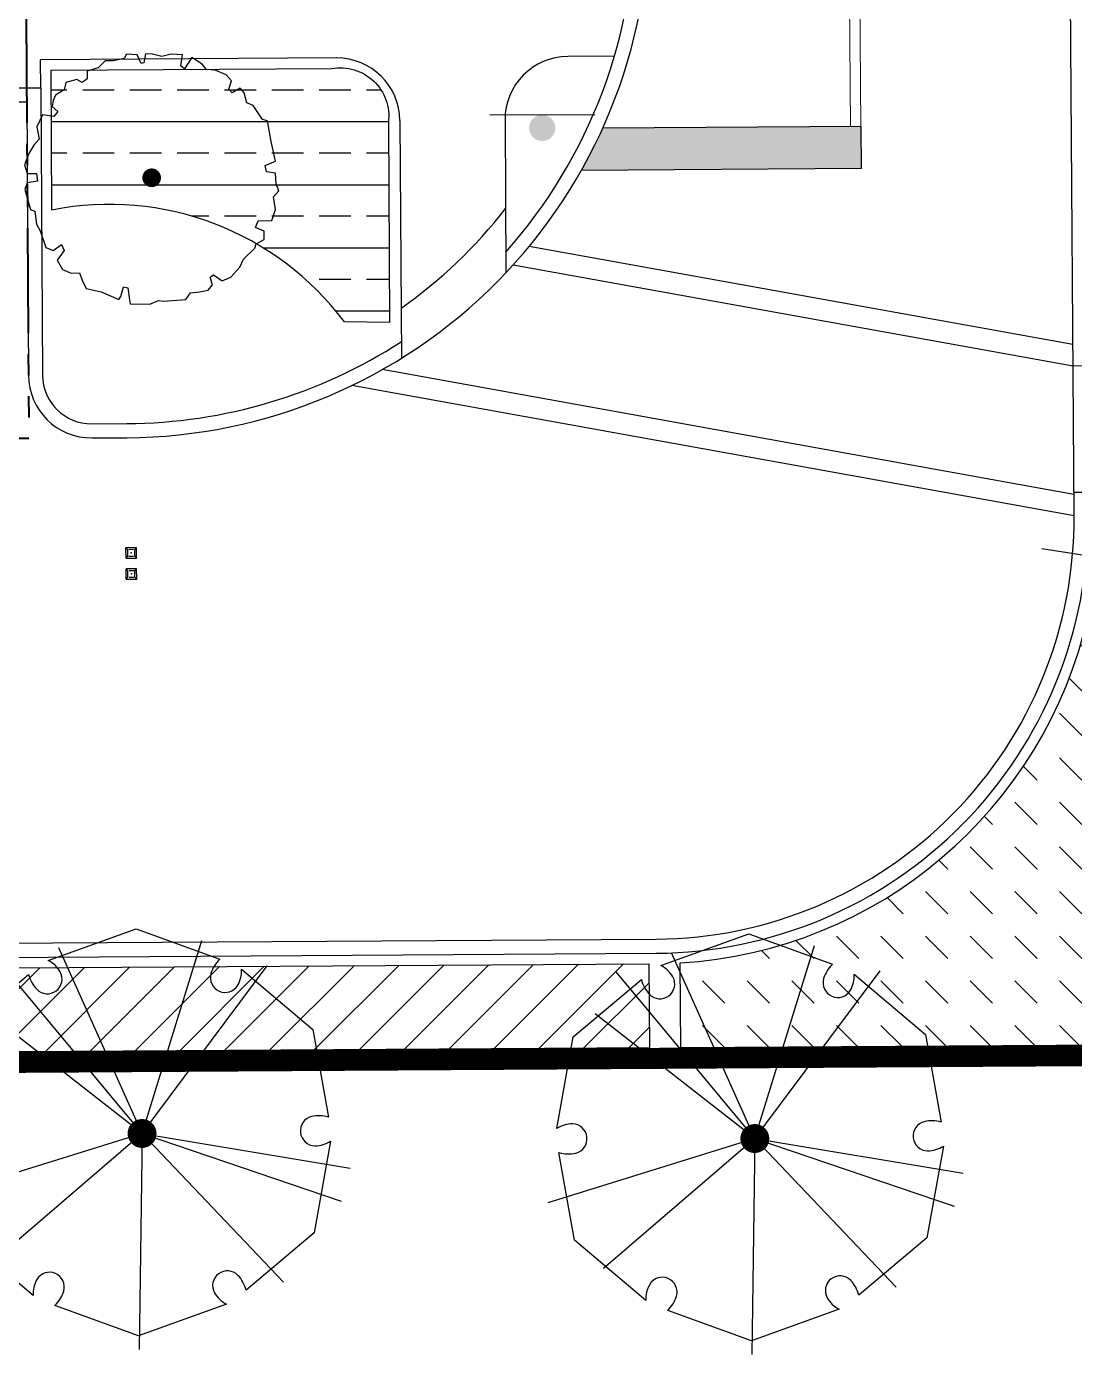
# Model space of a CAD drawing. Header units: feet. Extents: x 919634 to 928945, y 707022 to 708026.
# Drawn here: x 920939.7 to 920989.5, y 707043.1 to 707106.3 of the extents above; entities that cross this region are included whole.
import ezdxf

# ---------------------------------------------------------------- set-up
doc = ezdxf.new("R2010")
doc.units = ezdxf.units.FT
doc.header["$LTSCALE"] = 20
doc.header["$MEASUREMENT"] = 0
doc.linetypes.add('PHANTOM2', pattern=[1.25, 0.625, -0.125, 0.125, -0.125, 0.125, -0.125])
doc.linetypes.add('Site Plan$0$PHANTOM2', pattern=[1.25, 0.625, -0.125, 0.125, -0.125, 0.125, -0.125])
doc.layers.add('-u-site-propline', color=7, linetype='PHANTOM2', true_color=0xd10000)
for name, color, linetype in [('-u-site-xref', 7, 'Continuous'), ('L-002', 15, 'Continuous'), ('LK-TREE-013M', 6, 'Continuous'), ('LK-TREE-025M', 2, 'Continuous'), ('LK-TREE-035M', 123, 'Continuous'), ('LK-TREE-050M', 2, 'Continuous'), ('LK-TREE-TRNK', 32, 'Continuous'), ('LP-PATT-GRND', 251, 'Continuous'), ('LP-PATT-SHAR', 4, 'Continuous'), ('LP-SHAR-BRDR-CONT', 123, 'Continuous'), ('LP-TREE', 15, 'Continuous'), ('Site Plan$0$SP-PAVERS-BANDS', 251, 'Continuous'), ('Site Plan$0$SP-SIGNAGE', 4, 'Continuous')]:
    doc.layers.add(name, color=color, linetype=linetype)
for name, color, linetype, lineweight in [('Site Plan$0$SP-CURB', 3, 'Continuous', 25), ('Site Plan$0$SP-LOT LINES', 252, 'Site Plan$0$PHANTOM2', 40), ('Site Plan$0$SP-PAVEMENT MARKINGS', 252, 'Continuous', 30), ('Site Plan$0$SP-PAVEMENT MARKINGS-YELLOW', 252, 'Continuous', 18), ('Site Plan$0$SP-SIDEWALK', 2, 'Continuous', 25)]:
    doc.layers.add(name, color=color, linetype=linetype, lineweight=lineweight)
doc.layers.add('Site Plan$0$SP-RPMs', color=162, linetype='Continuous', plot=False)
doc.layers.get('-u-site-xref').off()

# ---------------------------------------------------------------- blocks, each defined once
blk = doc.blocks.new('Site Plan')
at = {"layer": 'Site Plan$0$SP-PAVEMENT MARKINGS'}
h = blk.add_hatch(color=256, dxfattribs=at)
h.dxf.hatch_style = 1
edge = h.paths.add_edge_path()
edge.add_line((920979.378, 707099.548), (920979.355, 707101.536))
edge.add_line((920979.355, 707101.536), (920967.078, 707101.459))
edge.add_arc((920944.291, 707111.743), 25, 330.55022, 335.70932, ccw=False)
edge.add_line((920966.061, 707099.452), (920979.378, 707099.548))
at = {"layer": 'Site Plan$0$SP-SIGNAGE'}
h = blk.add_hatch(color=256, dxfattribs=at)
edge = h.paths.add_edge_path()
edge.add_arc((920964.2, 707101.477), 0.625, 539.83436, 899.83436)
at = {"layer": 'Site Plan$0$SP-CURB'}
for p, q in [((920989.496, 707083.041), (920986.272, 707536.179)), ((920940.348, 707103.374), (920902.342, 707103.136)), ((920940.348, 707103.374), (920940.434, 707089.719)), ((920939.682, 707102.703), (920903.016, 707102.473)), ((920939.682, 707102.713), (920939.764, 707089.715)), ((920989.446, 707090.162), (920991.445, 707090.176)), ((920942.778, 707087.404), (920944.438, 707087.414)), ((920942.782, 707086.734), (920944.442, 707086.744)), ((920989.488, 707084.151), (920991.488, 707084.165)), ((920844.602, 707062.115), (920969.622, 707062.899)), ((920844.304, 707061.443), (920969.626, 707062.229))]:
    blk.add_line(p, q, dxfattribs=at)
for centre, radius, start, end in [((920942.764, 707089.734), 3, 180.35915, 270.34592), ((920942.764, 707089.734), 2.33, 180.35915, 270.34592), ((920969.497, 707082.899), 20, 270.35915, 0.40762), ((920969.497, 707082.899), 20.67, 270.35915, 0.40762)]:
    blk.add_arc(centre, radius, start, end, dxfattribs=at)
for major_axis, start_param, end_param in [((-0.178, 24.999), 3.140521, 4.712389), ((-0.173, 24.329), 3.978377, 4.712389), ((-0.173, 24.329), 3.140521, 3.708278)]:
    blk.add_ellipse((920944.291, 707111.743), major_axis=major_axis, ratio=1, start_param=start_param, end_param=end_param, dxfattribs=at)
at = {"layer": 'Site Plan$0$SP-LOT LINES', "ltscale": 0.4}
for p, q in [((920939.218, 707176.711, 0), (920939.783, 707086.713, 0)), ((920939.783, 707086.713, 0), (920844.451, 707086.115, 0))]:
    blk.add_line(p, q, dxfattribs=at)
at = {"layer": 'Site Plan$0$SP-PAVEMENT MARKINGS'}
for p, q in [((920979.364, 707101.547), (920967.078, 707101.459, 0)), ((920979.378, 707099.548), (920979.364, 707101.547)), ((920979.378, 707099.548), (920966.061, 707099.452, 0))]:
    blk.add_line(p, q, dxfattribs=at)
at = {"layer": 'Site Plan$0$SP-PAVEMENT MARKINGS-YELLOW'}
for p, q in [((920978.855, 707101.533, 0), (920978.678, 707126.532, 0)), ((920979.355, 707101.536, 0), (920979.178, 707126.536, 0))]:
    blk.add_line(p, q, dxfattribs=at)
at = {"layer": 'Site Plan$0$SP-PAVERS-BANDS'}
for p, q in [((920989.438, 707091.17), (920963.577, 707095.835)), ((920989.446, 707090.153), (920962.817, 707094.956)), ((920989.489, 707084.048), (920956.596, 707089.981)), ((920989.496, 707083.031), (920955.152, 707089.226))]:
    blk.add_line(p, q, dxfattribs=at)
at = {"layer": 'Site Plan$0$SP-RPMs'}
for p, q in [((920944.903, 707081.515), (920944.403, 707081.51)), ((920944.488, 707081.417), (920944.403, 707081.51)), ((920944.407, 707081.01), (920944.403, 707081.51)), ((920944.491, 707081.105), (920944.488, 707081.417)), ((920944.82, 707081.42), (920944.903, 707081.515)), ((920944.822, 707081.108), (920944.82, 707081.42)), ((920944.907, 707081.015), (920944.903, 707081.515)), ((920944.407, 707081.01), (920944.491, 707081.105)), ((920944.407, 707081.01), (920944.907, 707081.015)), ((920944.912, 707080.515), (920944.412, 707080.51)), ((920944.497, 707080.417), (920944.412, 707080.51)), ((920944.416, 707080.01), (920944.412, 707080.51)), ((920944.822, 707081.108), (920944.907, 707081.015)), ((920944.828, 707080.42), (920944.912, 707080.515)), ((920944.916, 707080.015), (920944.912, 707080.515)), ((920944.416, 707080.01), (920944.5, 707080.105)), ((920944.416, 707080.01), (920944.916, 707080.015)), ((920944.5, 707080.105), (920944.497, 707080.417)), ((920944.831, 707080.108), (920944.828, 707080.42)), ((920944.831, 707080.108), (920944.916, 707080.015))]:
    blk.add_line(p, q, dxfattribs=at)
for points in [[(920944.763, 707081.42), (920944.545, 707081.418)], [(920944.547, 707081.105), (920944.766, 707081.107)], [(920944.772, 707080.42), (920944.553, 707080.418)], [(920944.556, 707080.105), (920944.775, 707080.107)]]:
    blk.add_lwpolyline(points, dxfattribs=at)
for p in [(920944.655, 707081.263), (920944.664, 707080.263)]:
    blk.add_point(p, dxfattribs=at)
at = {"layer": 'Site Plan$0$SP-SIDEWALK'}
for p, q in [((920954.432, 707104.803, 0), (920940.34, 707104.715)), ((920940.348, 707103.374), (920940.34, 707104.715)), ((920967.635, 707104.886, 0), (920965.413, 707104.872, 0)), ((920957.432, 707101.822), (920957.503, 707090.52)), ((920962.432, 707101.853, 0), (920962.477, 707094.59, 0))]:
    blk.add_line(p, q, dxfattribs=at)
for centre, start, end in [((920954.432, 707101.803, 0.001), 0.35915, 90.35915), ((920965.432, 707101.872, -0.002), 90.35915, 180.35915)]:
    blk.add_arc(centre, 3, start, end, dxfattribs=at)
at = {"layer": 'Site Plan$0$SP-SIDEWALK', "extrusion": (-1.84542e-08, -1.31203e-10, 1)}
blk.add_arc((920944.291, 707111.743, -0.017), 23, 305.01408, 322.17462, dxfattribs=at)
at = {"layer": 'Site Plan$0$SP-SIGNAGE'}
for p, q in [((920961.704, 707102.11, 0), (920966.699, 707102.095, 0)), ((920992.906, 707080.699), (920987.969, 707081.458))]:
    blk.add_line(p, q, dxfattribs=at)
blk = doc.blocks.new('TREE-SIMP-025')
at = {"layer": 'LK-TREE-050M'}
blk.add_lwpolyline([(-0.0251, 0.4987), (-0.0316, 0.4615), (-0.0426, 0.4593), (-0.0579, 0.4943), (-0.1018, 0.4965), (-0.1105, 0.479), (-0.1543, 0.4702), (-0.1872, 0.4702), (-0.2157, 0.4418), (-0.2595, 0.4286), (-0.2595, 0.398), (-0.2792, 0.3826), (-0.3011, 0.3958), (-0.345, 0.3826), (-0.3515, 0.3542), (-0.3866, 0.3323), (-0.3954, 0.3104), (-0.3997, 0.2863), (-0.3778, 0.2666), (-0.3932, 0.2469), (-0.4392, 0.2534), (-0.4611, 0.2053), (-0.4523, 0.1549), (-0.4742, 0.1308), (-0.494, 0.098), (-0.5115, 0.052), (-0.5005, 0.017), (-0.4633, 0.017), (-0.4589, -0.0137), (-0.5005, -0.0203), (-0.5093, -0.0466), (-0.4874, -0.1276), (-0.4699, -0.1341), (-0.4633, -0.1867), (-0.4479, -0.213), (-0.426, -0.2809), (-0.3954, -0.2918), (-0.3625, -0.2677), (-0.3515, -0.2918), (-0.38, -0.3312), (-0.3581, -0.3685), (-0.3231, -0.3838), (-0.2902, -0.3816), (-0.2792, -0.4122), (-0.2639, -0.4451), (-0.2025, -0.4582), (-0.1324, -0.4889), (-0.1237, -0.4779), (-0.1127, -0.4385), (-0.0952, -0.4429), (-0.0886, -0.4911), (-0.0864, -0.5064), (-0.0075, -0.5086), (0.0275, -0.4933), (0.0472, -0.4955), (0.1371, -0.4889), (0.1568, -0.4626), (0.194, -0.4582), (0.2269, -0.4517), (0.2444, -0.4298), (0.2357, -0.3991), (0.2488, -0.3904), (0.2839, -0.4144), (0.3189, -0.3991), (0.354, -0.3597), (0.3693, -0.3268), (0.4153, -0.2831), (0.4197, -0.2655), (0.4526, -0.248), (0.4526, -0.2152), (0.4175, -0.1998), (0.4285, -0.1736), (0.4833, -0.1714), (0.4986, -0.1276), (0.4898, -0.0772), (0.5118, -0.0531), (0.5008, -0.0247), (0.4986, 0.0191), (0.4614, 0.0235), (0.457, 0.0498), (0.4986, 0.0673), (0.4811, 0.1461), (0.4657, 0.2294), (0.446, 0.2337), (0.4088, 0.2907), (0.3825, 0.3016), (0.3715, 0.341), (0.3562, 0.3607), (0.3233, 0.341), (0.3102, 0.3564), (0.3211, 0.3892), (0.2992, 0.4133), (0.2554, 0.433), (0.2203, 0.4352), (0.2028, 0.4571), (0.1612, 0.4834), (0.1327, 0.4374), (0.1174, 0.4505), (0.1239, 0.4943), (0.0779, 0.4965), (0.0407, 0.4878), (0.0034, 0.4965)], close=True, dxfattribs=at)
at = {"layer": 'LK-TREE-TRNK', "const_width": 0.0375}
blk.add_lwpolyline([(-0.0188, 0, 1), (0.0187, 0, 1)], format="xyb", close=True, dxfattribs=at)
blk = doc.blocks.new('TREE-DCID-109')
at = {"layer": 'LK-TREE-013M'}
for q in [(-0.2167, 0.4824), (-0.3601, 0.4331), (0.5178, -0.1757), (0.5412, -0.0897)]:
    blk.add_line((0, 0), q, dxfattribs=at)
at = {"layer": 'LK-TREE-025M'}
for q in [(0.3255, 0.4361), (-0.538, -0.1671), (-0.3929, -0.3378)]:
    blk.add_line((0, 0), q, dxfattribs=at)
at = {"layer": 'LK-TREE-035M'}
for q in [(0.1554, 0.5017), (-0.4146, 0.324), (-0.0073, -0.5611), (0.3673, -0.3859)]:
    blk.add_line((0, 0), q, dxfattribs=at)
at = {"layer": 'LK-TREE-050M'}
blk.add_lwpolyline([(0.2585, 0.4269), (0.4439, 0.2704), (0.4843, 0.0427, 0.127189), (0.4404, 0.0438, 0.875318), (0.449, -0.0318, 0.149076), (0.4901, -0.0195), (0.4473, -0.2584), (0.2703, -0.4072, 0.127189), (0.2492, -0.3686, 0.875318), (0.1881, -0.4139, 0.149076), (0.2192, -0.4433), (-0.009, -0.5257), (-0.2264, -0.4468, 0.127189), (-0.2035, -0.4093, 0.875318), (-0.2732, -0.379, 0.149076), (-0.2831, -0.4206), (-0.4686, -0.2642), (-0.509, -0.0365, 0.127189), (-0.4651, -0.0376, 0.875318), (-0.4737, 0.038, 0.149076), (-0.5147, 0.0258), (-0.4719, 0.2646), (-0.2949, 0.4134, 0.127189), (-0.2739, 0.3749, 0.875318), (-0.2128, 0.4201, 0.149076), (-0.2439, 0.4495), (-0.0157, 0.5319), (0.2017, 0.453, 0.127189), (0.1788, 0.4155, 0.875318), (0.2486, 0.3852, 0.149076)], format="xyb", close=True, dxfattribs=at)
at = {"layer": 'LK-TREE-TRNK', "const_width": 0.0375}
blk.add_lwpolyline([(-0.0188, 0, 1), (0.0188, 0, 1)], format="xyb", close=True, dxfattribs=at)

msp = doc.modelspace()

# ---------------------------------------------------------------- block references
at = {"layer": '-u-site-xref'}
msp.add_blockref('Site Plan', (0, 0), dxfattribs=at)

# ---------------------------------------------------------------- next in the draw order: hatches: boundary and pattern name
at = {"layer": 'LP-PATT-GRND'}
h = msp.add_hatch(dxfattribs=at)
h.set_pattern_fill('ANSI33', color=256, scale=12, angle=135)
h.set_pattern_definition([(180, (920940.843, 707089.7726), (-2e-16, -3), []), (180, (920939.343, 707091.2726), (-2e-16, -3), [1.5, -0.75])])
edge = h.paths.add_edge_path()
edge.add_line((920940.843, 707104.218), (920954.197, 707104.302))
edge.add_arc((920954.598, 707102.033), 2.304, -7.16481, 100.02376, ccw=False)
edge.add_line((920956.884, 707101.746), (920956.944, 707092.222))
edge.add_line((920956.944, 707092.222), (920954.792, 707092.247))
edge.add_arc((920943.62, 707083.891), 13.951, 36.79484, 101.30848)
edge.add_line((920940.885, 707097.572), (920940.843, 707104.218))
at = {"layer": 'LP-PATT-SHAR'}
h = msp.add_hatch(dxfattribs=at)
h.set_pattern_fill('DASH', color=256, scale=12, angle=135)
h.set_pattern_definition([(135, (920970.7644, 707057.7359), (-2.12132, 2e-16), [1.5, -1.5])])
edge = h.paths.add_edge_path()
edge.add_arc((920985.79, 707071.147), 14.34, -67.86006, 29.73499, ccw=False)
edge.add_line((920991.194, 707057.864), (920970.79, 707057.736))
edge.add_line((920970.79, 707057.736), (920970.764, 707061.767))
edge.add_arc((920969.493, 707082.906), 21.178, 273.44151, 347.32033)
edge.add_line((920990.155, 707078.258), (920998.242, 707078.259))
h = msp.add_hatch(dxfattribs=at)
h.set_pattern_fill('ANSI31', color=256, scale=12)
h.set_pattern_definition([(45, (920114.4667, 707052.4105), (-1.0606602, 1.0606602), [])])
edge = h.paths.add_edge_path()
edge.add_line((920969.278, 707061.727), (920969.303, 707057.727))
edge.add_line((920969.303, 707057.727), (920844.09, 707056.942))
edge.add_line((920844.09, 707056.942), (920844.065, 707060.942))
edge.add_line((920844.065, 707060.942), (920876.672, 707061.129))
edge.add_arc((920881.65, 707063.833), 5.665, 208.5132, 332.44046)
edge.add_line((920886.672, 707061.212), (920901.672, 707061.303))
edge.add_arc((920906.658, 707063.984), 5.661, 208.26879, 332.32402)
edge.add_line((920911.672, 707061.355), (920926.671, 707061.452))
edge.add_arc((920931.655, 707064.015), 5.604, 207.22126, 333.51883)
edge.add_line((920936.671, 707061.516), (920969.278, 707061.727))

# ---------------------------------------------------------------- next in the draw order: linework, layer by layer
at = {"layer": '-u-site-propline', "const_width": 1}
msp.add_lwpolyline([(920947, 707545.92), (920946.201, 707600.835), (920548.473, 707598.249), (920114.576, 707595.417), (920115.105, 707522.895), (920102.967, 707404.748), (920105.543, 707051.813), (920991.697, 707057.367), (920991.473, 707093.125), (921085.439, 707093.799), (921082.202, 707546.78)], close=True, dxfattribs=at)
at = {"layer": 'L-002'}
msp.add_lwpolyline([(920940.843, 707104.218), (920954.197, 707104.302, -0.505074), (920956.884, 707101.746), (920956.944, 707092.222), (920954.792, 707092.247, 0.289172), (920940.885, 707097.572)], format="xyb", close=True, dxfattribs=at)
at = {"layer": 'LP-SHAR-BRDR-CONT'}
for points in [[(920998.242, 707078.259, -0.453594), (920991.194, 707057.864), (920991.194, 707057.864), (920991.194, 707057.864), (920970.79, 707057.736), (920970.764, 707061.767, 0.334007), (920990.155, 707078.258)], [(920969.278, 707061.727), (920969.303, 707057.727), (920844.09, 707056.942), (920844.065, 707060.942), (920876.672, 707061.129, 0.600429), (920886.672, 707061.212), (920901.672, 707061.303, 0.601189), (920911.672, 707061.355), (920926.671, 707061.452, 0.614588), (920936.671, 707061.516), (920969.278, 707061.727)]]:
    msp.add_lwpolyline(points, format="xyb", close=True, dxfattribs=at)

# ---------------------------------------------------------------- next in the draw order: block references
at = {"layer": 'LP-TREE'}
for name, p, xscale, yscale, zscale in [('TREE-SIMP-025', (920945.626, 707099.105), 11.82782621307909, 11.82782621307909, 10.46430050961437), ('TREE-DCID-109', (920945.17, 707053.655), 18.29877919221403, 18.29877919221403, 18.29877919221403), ('TREE-DCID-109', (920974.311, 707053.416), 18.29877919221403, 18.29877919221403, 18.29877919221403)]:
    msp.add_blockref(name, p, dxfattribs=dict(at, xscale=xscale, yscale=yscale, zscale=zscale))

doc.saveas('drawing.dxf')
